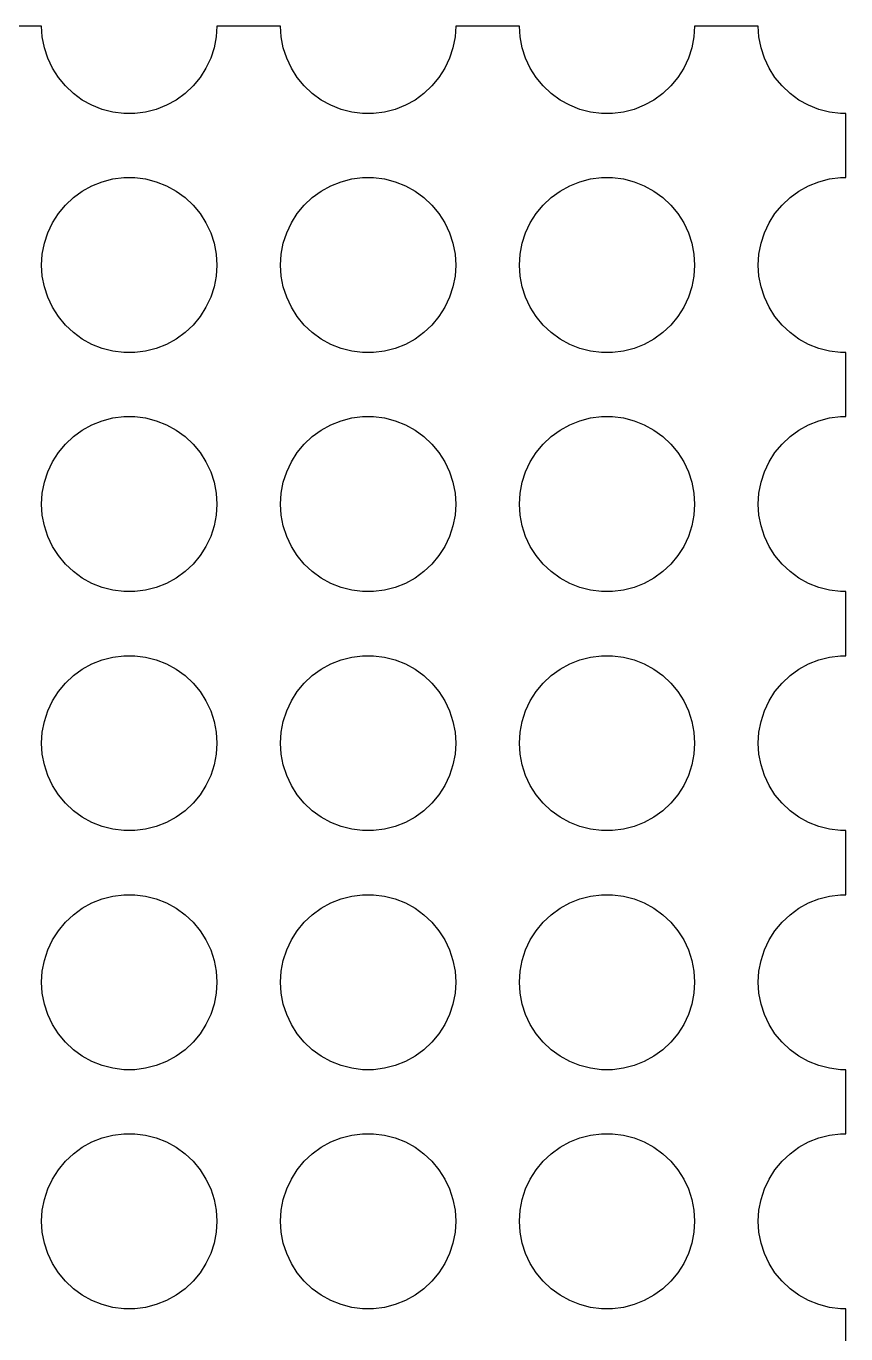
# Model space of a CAD drawing. Header units: metres. Extents: x -180 to 180, y -157 to 157.
# Drawn here: x 128.5 to 180, y 75.4 to 157.5 of the extents above; entities that cross this region are included whole.
import ezdxf

# ---------------------------------------------------------------- set-up
doc = ezdxf.new("R2010")
doc.units = ezdxf.units.M

msp = doc.modelspace()

# ---------------------------------------------------------------- linework, layer by layer
for p, q in [((129.501, 157.49), (125.499, 157.49)), ((129.543, 156.811), (129.501, 157.49)), ((129.673, 156.132), (129.543, 156.811)), ((140.457, 156.811), (140.327, 156.132)), ((140.499, 157.49), (140.457, 156.811)), ((144.501, 157.49), (140.499, 157.49)), ((144.543, 156.811), (144.501, 157.49)), ((144.673, 156.132), (144.543, 156.811)), ((155.457, 156.811), (155.327, 156.132)), ((155.499, 157.49), (155.457, 156.811)), ((159.501, 157.49), (155.499, 157.49)), ((159.543, 156.811), (159.501, 157.49)), ((159.673, 156.132), (159.543, 156.811)), ((170.457, 156.811), (170.327, 156.132)), ((170.499, 157.49), (170.457, 156.811)), ((174.501, 157.49), (170.499, 157.49)), ((174.543, 156.811), (174.501, 157.49)), ((174.673, 156.132), (174.543, 156.811)), ((129.886, 155.475), (129.673, 156.132)), ((140.327, 156.132), (140.114, 155.475)), ((144.886, 155.475), (144.673, 156.132)), ((155.327, 156.132), (155.114, 155.475)), ((159.886, 155.475), (159.673, 156.132)), ((170.327, 156.132), (170.114, 155.475)), ((174.886, 155.475), (174.673, 156.132)), ((130.18, 154.85), (129.886, 155.475)), ((140.114, 155.475), (139.82, 154.85)), ((145.18, 154.85), (144.886, 155.475)), ((155.114, 155.475), (154.82, 154.85)), ((160.18, 154.85), (159.886, 155.475)), ((170.114, 155.475), (169.82, 154.85)), ((175.18, 154.85), (174.886, 155.475)), ((130.55, 154.267), (130.18, 154.85)), ((130.991, 153.735), (130.55, 154.267)), ((139.45, 154.267), (139.009, 153.735)), ((139.82, 154.85), (139.45, 154.267)), ((145.55, 154.267), (145.18, 154.85)), ((145.991, 153.735), (145.55, 154.267)), ((154.45, 154.267), (154.009, 153.735)), ((154.82, 154.85), (154.45, 154.267)), ((160.55, 154.267), (160.18, 154.85)), ((160.991, 153.735), (160.55, 154.267)), ((169.45, 154.267), (169.009, 153.735)), ((169.82, 154.85), (169.45, 154.267)), ((175.55, 154.267), (175.18, 154.85)), ((175.991, 153.735), (175.55, 154.267)), ((131.494, 153.262), (130.991, 153.735)), ((139.009, 153.735), (138.506, 153.262)), ((146.494, 153.262), (145.991, 153.735)), ((154.009, 153.735), (153.506, 153.262)), ((161.494, 153.262), (160.991, 153.735)), ((169.009, 153.735), (168.506, 153.262)), ((176.494, 153.262), (175.991, 153.735)), ((132.053, 152.856), (131.494, 153.262)), ((132.658, 152.523), (132.053, 152.856)), ((137.947, 152.856), (137.342, 152.523)), ((138.506, 153.262), (137.947, 152.856)), ((147.053, 152.856), (146.494, 153.262)), ((147.658, 152.523), (147.053, 152.856)), ((152.947, 152.856), (152.342, 152.523)), ((153.506, 153.262), (152.947, 152.856)), ((162.053, 152.856), (161.494, 153.262)), ((162.658, 152.523), (162.053, 152.856)), ((167.947, 152.856), (167.342, 152.523)), ((168.506, 153.262), (167.947, 152.856)), ((177.053, 152.856), (176.494, 153.262)), ((177.658, 152.523), (177.053, 152.856)), ((133.3, 152.269), (132.658, 152.523)), ((133.969, 152.097), (133.3, 152.269)), ((134.655, 152.011), (133.969, 152.097)), ((135.345, 152.011), (134.655, 152.011)), ((136.031, 152.097), (135.345, 152.011)), ((136.7, 152.269), (136.031, 152.097)), ((137.342, 152.523), (136.7, 152.269)), ((148.3, 152.269), (147.658, 152.523)), ((148.969, 152.097), (148.3, 152.269)), ((149.655, 152.011), (148.969, 152.097)), ((150.345, 152.011), (149.655, 152.011)), ((151.031, 152.097), (150.345, 152.011)), ((151.7, 152.269), (151.031, 152.097)), ((152.342, 152.523), (151.7, 152.269)), ((163.3, 152.269), (162.658, 152.523)), ((163.969, 152.097), (163.3, 152.269)), ((164.655, 152.011), (163.969, 152.097)), ((165.345, 152.011), (164.655, 152.011)), ((166.031, 152.097), (165.345, 152.011)), ((166.7, 152.269), (166.031, 152.097)), ((167.342, 152.523), (166.7, 152.269)), ((178.3, 152.269), (177.658, 152.523)), ((178.969, 152.097), (178.3, 152.269)), ((179.655, 152.011), (178.969, 152.097)), ((180, 152.011), (179.655, 152.011)), ((180, 147.989), (180, 152.011)), ((132.658, 147.477), (133.3, 147.731)), ((133.3, 147.731), (133.969, 147.903)), ((133.969, 147.903), (134.655, 147.989)), ((134.655, 147.989), (135.345, 147.989)), ((135.345, 147.989), (136.031, 147.903)), ((136.031, 147.903), (136.7, 147.731)), ((136.7, 147.731), (137.342, 147.477)), ((147.658, 147.477), (148.3, 147.731)), ((148.3, 147.731), (148.969, 147.903)), ((148.969, 147.903), (149.655, 147.989)), ((149.655, 147.989), (150.345, 147.989)), ((150.345, 147.989), (151.031, 147.903)), ((151.031, 147.903), (151.7, 147.731)), ((151.7, 147.731), (152.342, 147.477)), ((162.658, 147.477), (163.3, 147.731)), ((163.3, 147.731), (163.969, 147.903)), ((163.969, 147.903), (164.655, 147.989)), ((164.655, 147.989), (165.345, 147.989)), ((165.345, 147.989), (166.031, 147.903)), ((166.031, 147.903), (166.7, 147.731)), ((166.7, 147.731), (167.342, 147.477)), ((177.658, 147.477), (178.3, 147.731)), ((178.3, 147.731), (178.969, 147.903)), ((178.969, 147.903), (179.655, 147.989)), ((179.655, 147.989), (180, 147.989)), ((131.494, 146.738), (132.053, 147.144)), ((132.053, 147.144), (132.658, 147.477)), ((137.342, 147.477), (137.947, 147.144)), ((137.947, 147.144), (138.506, 146.738)), ((146.494, 146.738), (147.053, 147.144)), ((147.053, 147.144), (147.658, 147.477)), ((152.342, 147.477), (152.947, 147.144)), ((152.947, 147.144), (153.506, 146.738)), ((161.494, 146.738), (162.053, 147.144)), ((162.053, 147.144), (162.658, 147.477)), ((167.342, 147.477), (167.947, 147.144)), ((167.947, 147.144), (168.506, 146.738)), ((176.494, 146.738), (177.053, 147.144)), ((177.053, 147.144), (177.658, 147.477)), ((130.55, 145.733), (130.991, 146.265)), ((130.991, 146.265), (131.494, 146.738)), ((138.506, 146.738), (139.009, 146.265)), ((139.009, 146.265), (139.45, 145.733)), ((145.55, 145.733), (145.991, 146.265)), ((145.991, 146.265), (146.494, 146.738)), ((153.506, 146.738), (154.009, 146.265)), ((154.009, 146.265), (154.45, 145.733)), ((160.55, 145.733), (160.991, 146.265)), ((160.991, 146.265), (161.494, 146.738)), ((168.506, 146.738), (169.009, 146.265)), ((169.009, 146.265), (169.45, 145.733)), ((175.55, 145.733), (175.991, 146.265)), ((175.991, 146.265), (176.494, 146.738)), ((130.18, 145.15), (130.55, 145.733)), ((139.45, 145.733), (139.82, 145.15)), ((145.18, 145.15), (145.55, 145.733)), ((154.45, 145.733), (154.82, 145.15)), ((160.18, 145.15), (160.55, 145.733)), ((169.45, 145.733), (169.82, 145.15)), ((175.18, 145.15), (175.55, 145.733)), ((129.673, 143.868), (129.886, 144.525)), ((129.886, 144.525), (130.18, 145.15)), ((139.82, 145.15), (140.114, 144.525)), ((140.114, 144.525), (140.327, 143.868)), ((144.673, 143.868), (144.886, 144.525)), ((144.886, 144.525), (145.18, 145.15)), ((154.82, 145.15), (155.114, 144.525)), ((155.114, 144.525), (155.327, 143.868)), ((159.673, 143.868), (159.886, 144.525)), ((159.886, 144.525), (160.18, 145.15)), ((169.82, 145.15), (170.114, 144.525)), ((170.114, 144.525), (170.327, 143.868)), ((174.673, 143.868), (174.886, 144.525)), ((174.886, 144.525), (175.18, 145.15)), ((129.543, 143.189), (129.673, 143.868)), ((140.327, 143.868), (140.457, 143.189)), ((144.543, 143.189), (144.673, 143.868)), ((155.327, 143.868), (155.457, 143.189)), ((159.543, 143.189), (159.673, 143.868)), ((170.327, 143.868), (170.457, 143.189)), ((174.543, 143.189), (174.673, 143.868)), ((129.5, 142.5), (129.543, 143.189)), ((140.457, 143.189), (140.5, 142.5)), ((144.5, 142.5), (144.543, 143.189)), ((155.457, 143.189), (155.5, 142.5)), ((159.5, 142.5), (159.543, 143.189)), ((170.457, 143.189), (170.5, 142.5)), ((174.5, 142.5), (174.543, 143.189)), ((129.543, 141.811), (129.5, 142.5)), ((140.5, 142.5), (140.457, 141.811)), ((144.543, 141.811), (144.5, 142.5)), ((155.5, 142.5), (155.457, 141.811)), ((159.543, 141.811), (159.5, 142.5)), ((170.5, 142.5), (170.457, 141.811)), ((174.543, 141.811), (174.5, 142.5)), ((129.673, 141.132), (129.543, 141.811)), ((140.457, 141.811), (140.327, 141.132)), ((144.673, 141.132), (144.543, 141.811)), ((155.457, 141.811), (155.327, 141.132)), ((159.673, 141.132), (159.543, 141.811)), ((170.457, 141.811), (170.327, 141.132)), ((174.673, 141.132), (174.543, 141.811)), ((129.886, 140.475), (129.673, 141.132)), ((130.18, 139.85), (129.886, 140.475)), ((140.114, 140.475), (139.82, 139.85)), ((140.327, 141.132), (140.114, 140.475)), ((144.886, 140.475), (144.673, 141.132)), ((145.18, 139.85), (144.886, 140.475)), ((155.114, 140.475), (154.82, 139.85)), ((155.327, 141.132), (155.114, 140.475)), ((159.886, 140.475), (159.673, 141.132)), ((160.18, 139.85), (159.886, 140.475)), ((170.114, 140.475), (169.82, 139.85)), ((170.327, 141.132), (170.114, 140.475)), ((174.886, 140.475), (174.673, 141.132)), ((175.18, 139.85), (174.886, 140.475)), ((130.55, 139.267), (130.18, 139.85)), ((139.82, 139.85), (139.45, 139.267)), ((145.55, 139.267), (145.18, 139.85)), ((154.82, 139.85), (154.45, 139.267)), ((160.55, 139.267), (160.18, 139.85)), ((169.82, 139.85), (169.45, 139.267)), ((175.55, 139.267), (175.18, 139.85)), ((130.991, 138.735), (130.55, 139.267)), ((131.494, 138.262), (130.991, 138.735)), ((139.009, 138.735), (138.506, 138.262)), ((139.45, 139.267), (139.009, 138.735)), ((145.991, 138.735), (145.55, 139.267)), ((146.494, 138.262), (145.991, 138.735)), ((154.009, 138.735), (153.506, 138.262)), ((154.45, 139.267), (154.009, 138.735)), ((160.991, 138.735), (160.55, 139.267)), ((161.494, 138.262), (160.991, 138.735)), ((169.009, 138.735), (168.506, 138.262)), ((169.45, 139.267), (169.009, 138.735)), ((175.991, 138.735), (175.55, 139.267)), ((176.494, 138.262), (175.991, 138.735)), ((132.053, 137.856), (131.494, 138.262)), ((132.658, 137.523), (132.053, 137.856)), ((137.947, 137.856), (137.342, 137.523)), ((138.506, 138.262), (137.947, 137.856)), ((147.053, 137.856), (146.494, 138.262)), ((147.658, 137.523), (147.053, 137.856)), ((152.947, 137.856), (152.342, 137.523)), ((153.506, 138.262), (152.947, 137.856)), ((162.053, 137.856), (161.494, 138.262)), ((162.658, 137.523), (162.053, 137.856)), ((167.947, 137.856), (167.342, 137.523)), ((168.506, 138.262), (167.947, 137.856)), ((177.053, 137.856), (176.494, 138.262)), ((177.658, 137.523), (177.053, 137.856)), ((133.3, 137.269), (132.658, 137.523)), ((133.969, 137.097), (133.3, 137.269)), ((134.655, 137.011), (133.969, 137.097)), ((136.031, 137.097), (135.345, 137.011)), ((136.7, 137.269), (136.031, 137.097)), ((137.342, 137.523), (136.7, 137.269)), ((148.3, 137.269), (147.658, 137.523)), ((148.969, 137.097), (148.3, 137.269)), ((149.655, 137.011), (148.969, 137.097)), ((151.031, 137.097), (150.345, 137.011)), ((151.7, 137.269), (151.031, 137.097)), ((152.342, 137.523), (151.7, 137.269)), ((163.3, 137.269), (162.658, 137.523)), ((163.969, 137.097), (163.3, 137.269)), ((164.655, 137.011), (163.969, 137.097)), ((166.031, 137.097), (165.345, 137.011)), ((166.7, 137.269), (166.031, 137.097)), ((167.342, 137.523), (166.7, 137.269)), ((178.3, 137.269), (177.658, 137.523)), ((178.969, 137.097), (178.3, 137.269)), ((179.655, 137.011), (178.969, 137.097)), ((135.345, 137.011), (134.655, 137.011)), ((150.345, 137.011), (149.655, 137.011)), ((165.345, 137.011), (164.655, 137.011)), ((180, 137.011), (179.655, 137.011)), ((180, 132.989), (180, 137.011)), ((133.969, 132.903), (134.655, 132.989)), ((134.655, 132.989), (135.345, 132.989)), ((135.345, 132.989), (136.031, 132.903)), ((148.969, 132.903), (149.655, 132.989)), ((149.655, 132.989), (150.345, 132.989)), ((150.345, 132.989), (151.031, 132.903)), ((163.969, 132.903), (164.655, 132.989)), ((164.655, 132.989), (165.345, 132.989)), ((165.345, 132.989), (166.031, 132.903)), ((178.969, 132.903), (179.655, 132.989)), ((179.655, 132.989), (180, 132.989)), ((131.494, 131.738), (132.053, 132.144)), ((132.053, 132.144), (132.658, 132.477)), ((132.658, 132.477), (133.3, 132.731)), ((133.3, 132.731), (133.969, 132.903)), ((136.031, 132.903), (136.7, 132.731)), ((136.7, 132.731), (137.342, 132.477)), ((137.342, 132.477), (137.947, 132.144)), ((137.947, 132.144), (138.506, 131.738)), ((146.494, 131.738), (147.053, 132.144)), ((147.053, 132.144), (147.658, 132.477)), ((147.658, 132.477), (148.3, 132.731)), ((148.3, 132.731), (148.969, 132.903)), ((151.031, 132.903), (151.7, 132.731)), ((151.7, 132.731), (152.342, 132.477)), ((152.342, 132.477), (152.947, 132.144)), ((152.947, 132.144), (153.506, 131.738)), ((161.494, 131.738), (162.053, 132.144)), ((162.053, 132.144), (162.658, 132.477)), ((162.658, 132.477), (163.3, 132.731)), ((163.3, 132.731), (163.969, 132.903)), ((166.031, 132.903), (166.7, 132.731)), ((166.7, 132.731), (167.342, 132.477)), ((167.342, 132.477), (167.947, 132.144)), ((167.947, 132.144), (168.506, 131.738)), ((176.494, 131.738), (177.053, 132.144)), ((177.053, 132.144), (177.658, 132.477)), ((177.658, 132.477), (178.3, 132.731)), ((178.3, 132.731), (178.969, 132.903)), ((130.991, 131.265), (131.494, 131.738)), ((138.506, 131.738), (139.009, 131.265)), ((145.991, 131.265), (146.494, 131.738)), ((153.506, 131.738), (154.009, 131.265)), ((160.991, 131.265), (161.494, 131.738)), ((168.506, 131.738), (169.009, 131.265)), ((175.991, 131.265), (176.494, 131.738)), ((130.18, 130.15), (130.55, 130.733)), ((130.55, 130.733), (130.991, 131.265)), ((139.009, 131.265), (139.45, 130.733)), ((139.45, 130.733), (139.82, 130.15)), ((145.18, 130.15), (145.55, 130.733)), ((145.55, 130.733), (145.991, 131.265)), ((154.009, 131.265), (154.45, 130.733)), ((154.45, 130.733), (154.82, 130.15)), ((160.18, 130.15), (160.55, 130.733)), ((160.55, 130.733), (160.991, 131.265)), ((169.009, 131.265), (169.45, 130.733)), ((169.45, 130.733), (169.82, 130.15)), ((175.18, 130.15), (175.55, 130.733)), ((175.55, 130.733), (175.991, 131.265)), ((129.886, 129.525), (130.18, 130.15)), ((139.82, 130.15), (140.114, 129.525)), ((144.886, 129.525), (145.18, 130.15)), ((154.82, 130.15), (155.114, 129.525)), ((159.886, 129.525), (160.18, 130.15)), ((169.82, 130.15), (170.114, 129.525)), ((174.886, 129.525), (175.18, 130.15)), ((129.543, 128.189), (129.673, 128.868)), ((129.673, 128.868), (129.886, 129.525)), ((140.114, 129.525), (140.327, 128.868)), ((140.327, 128.868), (140.457, 128.189)), ((144.543, 128.189), (144.673, 128.868)), ((144.673, 128.868), (144.886, 129.525)), ((155.114, 129.525), (155.327, 128.868)), ((155.327, 128.868), (155.457, 128.189)), ((159.543, 128.189), (159.673, 128.868)), ((159.673, 128.868), (159.886, 129.525)), ((170.114, 129.525), (170.327, 128.868)), ((170.327, 128.868), (170.457, 128.189)), ((174.543, 128.189), (174.673, 128.868)), ((174.673, 128.868), (174.886, 129.525)), ((129.5, 127.5), (129.543, 128.189)), ((140.457, 128.189), (140.5, 127.5)), ((144.5, 127.5), (144.543, 128.189)), ((155.457, 128.189), (155.5, 127.5)), ((159.5, 127.5), (159.543, 128.189)), ((170.457, 128.189), (170.5, 127.5)), ((174.5, 127.5), (174.543, 128.189)), ((129.543, 126.811), (129.5, 127.5)), ((140.5, 127.5), (140.457, 126.811)), ((144.543, 126.811), (144.5, 127.5)), ((155.5, 127.5), (155.457, 126.811)), ((159.543, 126.811), (159.5, 127.5)), ((170.5, 127.5), (170.457, 126.811)), ((174.543, 126.811), (174.5, 127.5)), ((129.673, 126.132), (129.543, 126.811)), ((140.457, 126.811), (140.327, 126.132)), ((144.673, 126.132), (144.543, 126.811)), ((155.457, 126.811), (155.327, 126.132)), ((159.673, 126.132), (159.543, 126.811)), ((170.457, 126.811), (170.327, 126.132)), ((174.673, 126.132), (174.543, 126.811)), ((129.886, 125.475), (129.673, 126.132)), ((140.327, 126.132), (140.114, 125.475)), ((144.886, 125.475), (144.673, 126.132)), ((155.327, 126.132), (155.114, 125.475)), ((159.886, 125.475), (159.673, 126.132)), ((170.327, 126.132), (170.114, 125.475)), ((174.886, 125.475), (174.673, 126.132)), ((130.18, 124.85), (129.886, 125.475)), ((130.55, 124.267), (130.18, 124.85)), ((139.82, 124.85), (139.45, 124.267)), ((140.114, 125.475), (139.82, 124.85)), ((145.18, 124.85), (144.886, 125.475)), ((145.55, 124.267), (145.18, 124.85)), ((154.82, 124.85), (154.45, 124.267)), ((155.114, 125.475), (154.82, 124.85)), ((160.18, 124.85), (159.886, 125.475)), ((160.55, 124.267), (160.18, 124.85)), ((169.82, 124.85), (169.45, 124.267)), ((170.114, 125.475), (169.82, 124.85)), ((175.18, 124.85), (174.886, 125.475)), ((175.55, 124.267), (175.18, 124.85)), ((130.991, 123.735), (130.55, 124.267)), ((139.45, 124.267), (139.009, 123.735)), ((145.991, 123.735), (145.55, 124.267)), ((154.45, 124.267), (154.009, 123.735)), ((160.991, 123.735), (160.55, 124.267)), ((169.45, 124.267), (169.009, 123.735)), ((175.991, 123.735), (175.55, 124.267)), ((131.494, 123.262), (130.991, 123.735)), ((132.053, 122.856), (131.494, 123.262)), ((138.506, 123.262), (137.947, 122.856)), ((139.009, 123.735), (138.506, 123.262)), ((146.494, 123.262), (145.991, 123.735)), ((147.053, 122.856), (146.494, 123.262)), ((153.506, 123.262), (152.947, 122.856)), ((154.009, 123.735), (153.506, 123.262)), ((161.494, 123.262), (160.991, 123.735)), ((162.053, 122.856), (161.494, 123.262)), ((168.506, 123.262), (167.947, 122.856)), ((169.009, 123.735), (168.506, 123.262)), ((176.494, 123.262), (175.991, 123.735)), ((177.053, 122.856), (176.494, 123.262)), ((132.658, 122.523), (132.053, 122.856)), ((133.3, 122.269), (132.658, 122.523)), ((133.969, 122.097), (133.3, 122.269)), ((136.7, 122.269), (136.031, 122.097)), ((137.342, 122.523), (136.7, 122.269)), ((137.947, 122.856), (137.342, 122.523)), ((147.658, 122.523), (147.053, 122.856)), ((148.3, 122.269), (147.658, 122.523)), ((148.969, 122.097), (148.3, 122.269)), ((151.7, 122.269), (151.031, 122.097)), ((152.342, 122.523), (151.7, 122.269)), ((152.947, 122.856), (152.342, 122.523)), ((162.658, 122.523), (162.053, 122.856)), ((163.3, 122.269), (162.658, 122.523)), ((163.969, 122.097), (163.3, 122.269)), ((166.7, 122.269), (166.031, 122.097)), ((167.342, 122.523), (166.7, 122.269)), ((167.947, 122.856), (167.342, 122.523)), ((177.658, 122.523), (177.053, 122.856)), ((178.3, 122.269), (177.658, 122.523)), ((178.969, 122.097), (178.3, 122.269)), ((134.655, 122.011), (133.969, 122.097)), ((135.345, 122.011), (134.655, 122.011)), ((136.031, 122.097), (135.345, 122.011)), ((149.655, 122.011), (148.969, 122.097)), ((150.345, 122.011), (149.655, 122.011)), ((151.031, 122.097), (150.345, 122.011)), ((164.655, 122.011), (163.969, 122.097)), ((165.345, 122.011), (164.655, 122.011)), ((166.031, 122.097), (165.345, 122.011)), ((179.655, 122.011), (178.969, 122.097)), ((180, 122.011), (179.655, 122.011)), ((180, 117.989), (180, 122.011)), ((132.053, 117.144), (132.658, 117.477)), ((132.658, 117.477), (133.3, 117.731)), ((133.3, 117.731), (133.969, 117.903)), ((133.969, 117.903), (134.655, 117.989)), ((134.655, 117.989), (135.345, 117.989)), ((135.345, 117.989), (136.031, 117.903)), ((136.031, 117.903), (136.7, 117.731)), ((136.7, 117.731), (137.342, 117.477)), ((137.342, 117.477), (137.947, 117.144)), ((147.053, 117.144), (147.658, 117.477)), ((147.658, 117.477), (148.3, 117.731)), ((148.3, 117.731), (148.969, 117.903)), ((148.969, 117.903), (149.655, 117.989)), ((149.655, 117.989), (150.345, 117.989)), ((150.345, 117.989), (151.031, 117.903)), ((151.031, 117.903), (151.7, 117.731)), ((151.7, 117.731), (152.342, 117.477)), ((152.342, 117.477), (152.947, 117.144)), ((162.053, 117.144), (162.658, 117.477)), ((162.658, 117.477), (163.3, 117.731)), ((163.3, 117.731), (163.969, 117.903)), ((163.969, 117.903), (164.655, 117.989)), ((164.655, 117.989), (165.345, 117.989)), ((165.345, 117.989), (166.031, 117.903)), ((166.031, 117.903), (166.7, 117.731)), ((166.7, 117.731), (167.342, 117.477)), ((167.342, 117.477), (167.947, 117.144)), ((177.053, 117.144), (177.658, 117.477)), ((177.658, 117.477), (178.3, 117.731)), ((178.3, 117.731), (178.969, 117.903)), ((178.969, 117.903), (179.655, 117.989)), ((179.655, 117.989), (180, 117.989)), ((130.991, 116.265), (131.494, 116.738)), ((131.494, 116.738), (132.053, 117.144)), ((137.947, 117.144), (138.506, 116.738)), ((138.506, 116.738), (139.009, 116.265)), ((145.991, 116.265), (146.494, 116.738)), ((146.494, 116.738), (147.053, 117.144)), ((152.947, 117.144), (153.506, 116.738)), ((153.506, 116.738), (154.009, 116.265)), ((160.991, 116.265), (161.494, 116.738)), ((161.494, 116.738), (162.053, 117.144)), ((167.947, 117.144), (168.506, 116.738)), ((168.506, 116.738), (169.009, 116.265)), ((175.991, 116.265), (176.494, 116.738)), ((176.494, 116.738), (177.053, 117.144)), ((130.18, 115.15), (130.55, 115.733)), ((130.55, 115.733), (130.991, 116.265)), ((139.009, 116.265), (139.45, 115.733)), ((139.45, 115.733), (139.82, 115.15)), ((145.18, 115.15), (145.55, 115.733)), ((145.55, 115.733), (145.991, 116.265)), ((154.009, 116.265), (154.45, 115.733)), ((154.45, 115.733), (154.82, 115.15)), ((160.18, 115.15), (160.55, 115.733)), ((160.55, 115.733), (160.991, 116.265)), ((169.009, 116.265), (169.45, 115.733)), ((169.45, 115.733), (169.82, 115.15)), ((175.18, 115.15), (175.55, 115.733)), ((175.55, 115.733), (175.991, 116.265)), ((129.886, 114.525), (130.18, 115.15)), ((139.82, 115.15), (140.114, 114.525)), ((144.886, 114.525), (145.18, 115.15)), ((154.82, 115.15), (155.114, 114.525)), ((159.886, 114.525), (160.18, 115.15)), ((169.82, 115.15), (170.114, 114.525)), ((174.886, 114.525), (175.18, 115.15)), ((129.673, 113.868), (129.886, 114.525)), ((140.114, 114.525), (140.327, 113.868)), ((144.673, 113.868), (144.886, 114.525)), ((155.114, 114.525), (155.327, 113.868)), ((159.673, 113.868), (159.886, 114.525)), ((170.114, 114.525), (170.327, 113.868)), ((174.673, 113.868), (174.886, 114.525)), ((129.543, 113.189), (129.673, 113.868)), ((140.327, 113.868), (140.457, 113.189)), ((144.543, 113.189), (144.673, 113.868)), ((155.327, 113.868), (155.457, 113.189)), ((159.543, 113.189), (159.673, 113.868)), ((170.327, 113.868), (170.457, 113.189)), ((174.543, 113.189), (174.673, 113.868)), ((129.5, 112.5), (129.543, 113.189)), ((129.543, 111.811), (129.5, 112.5)), ((140.457, 113.189), (140.5, 112.5)), ((140.5, 112.5), (140.457, 111.811)), ((144.5, 112.5), (144.543, 113.189)), ((144.543, 111.811), (144.5, 112.5)), ((155.457, 113.189), (155.5, 112.5)), ((155.5, 112.5), (155.457, 111.811)), ((159.5, 112.5), (159.543, 113.189)), ((159.543, 111.811), (159.5, 112.5)), ((170.457, 113.189), (170.5, 112.5)), ((170.5, 112.5), (170.457, 111.811)), ((174.5, 112.5), (174.543, 113.189)), ((174.543, 111.811), (174.5, 112.5)), ((129.673, 111.132), (129.543, 111.811)), ((140.457, 111.811), (140.327, 111.132)), ((144.673, 111.132), (144.543, 111.811)), ((155.457, 111.811), (155.327, 111.132)), ((159.673, 111.132), (159.543, 111.811)), ((170.457, 111.811), (170.327, 111.132)), ((174.673, 111.132), (174.543, 111.811)), ((129.886, 110.475), (129.673, 111.132)), ((140.327, 111.132), (140.114, 110.475)), ((144.886, 110.475), (144.673, 111.132)), ((155.327, 111.132), (155.114, 110.475)), ((159.886, 110.475), (159.673, 111.132)), ((170.327, 111.132), (170.114, 110.475)), ((174.886, 110.475), (174.673, 111.132)), ((130.18, 109.85), (129.886, 110.475)), ((140.114, 110.475), (139.82, 109.85)), ((145.18, 109.85), (144.886, 110.475)), ((155.114, 110.475), (154.82, 109.85)), ((160.18, 109.85), (159.886, 110.475)), ((170.114, 110.475), (169.82, 109.85)), ((175.18, 109.85), (174.886, 110.475)), ((130.55, 109.267), (130.18, 109.85)), ((130.991, 108.735), (130.55, 109.267)), ((139.45, 109.267), (139.009, 108.735)), ((139.82, 109.85), (139.45, 109.267)), ((145.55, 109.267), (145.18, 109.85)), ((145.991, 108.735), (145.55, 109.267)), ((154.45, 109.267), (154.009, 108.735)), ((154.82, 109.85), (154.45, 109.267)), ((160.55, 109.267), (160.18, 109.85)), ((160.991, 108.735), (160.55, 109.267)), ((169.45, 109.267), (169.009, 108.735)), ((169.82, 109.85), (169.45, 109.267)), ((175.55, 109.267), (175.18, 109.85)), ((175.991, 108.735), (175.55, 109.267)), ((131.494, 108.262), (130.991, 108.735)), ((139.009, 108.735), (138.506, 108.262)), ((146.494, 108.262), (145.991, 108.735)), ((154.009, 108.735), (153.506, 108.262)), ((161.494, 108.262), (160.991, 108.735)), ((169.009, 108.735), (168.506, 108.262)), ((176.494, 108.262), (175.991, 108.735)), ((132.053, 107.856), (131.494, 108.262)), ((132.658, 107.523), (132.053, 107.856)), ((133.3, 107.269), (132.658, 107.523)), ((137.342, 107.523), (136.7, 107.269)), ((137.947, 107.856), (137.342, 107.523)), ((138.506, 108.262), (137.947, 107.856)), ((147.053, 107.856), (146.494, 108.262)), ((147.658, 107.523), (147.053, 107.856)), ((148.3, 107.269), (147.658, 107.523)), ((152.342, 107.523), (151.7, 107.269)), ((152.947, 107.856), (152.342, 107.523)), ((153.506, 108.262), (152.947, 107.856)), ((162.053, 107.856), (161.494, 108.262)), ((162.658, 107.523), (162.053, 107.856)), ((163.3, 107.269), (162.658, 107.523)), ((167.342, 107.523), (166.7, 107.269)), ((167.947, 107.856), (167.342, 107.523)), ((168.506, 108.262), (167.947, 107.856)), ((177.053, 107.856), (176.494, 108.262)), ((177.658, 107.523), (177.053, 107.856)), ((178.3, 107.269), (177.658, 107.523)), ((133.969, 107.097), (133.3, 107.269)), ((134.655, 107.011), (133.969, 107.097)), ((135.345, 107.011), (134.655, 107.011)), ((136.031, 107.097), (135.345, 107.011)), ((136.7, 107.269), (136.031, 107.097)), ((148.969, 107.097), (148.3, 107.269)), ((149.655, 107.011), (148.969, 107.097)), ((150.345, 107.011), (149.655, 107.011)), ((151.031, 107.097), (150.345, 107.011)), ((151.7, 107.269), (151.031, 107.097)), ((163.969, 107.097), (163.3, 107.269)), ((164.655, 107.011), (163.969, 107.097)), ((165.345, 107.011), (164.655, 107.011)), ((166.031, 107.097), (165.345, 107.011)), ((166.7, 107.269), (166.031, 107.097)), ((178.969, 107.097), (178.3, 107.269)), ((179.655, 107.011), (178.969, 107.097)), ((180, 107.011), (179.655, 107.011)), ((180, 102.989), (180, 107.011)), ((132.658, 102.477), (133.3, 102.731)), ((133.3, 102.731), (133.969, 102.903)), ((133.969, 102.903), (134.655, 102.989)), ((134.655, 102.989), (135.345, 102.989)), ((135.345, 102.989), (136.031, 102.903)), ((136.031, 102.903), (136.7, 102.731)), ((136.7, 102.731), (137.342, 102.477)), ((147.658, 102.477), (148.3, 102.731)), ((148.3, 102.731), (148.969, 102.903)), ((148.969, 102.903), (149.655, 102.989)), ((149.655, 102.989), (150.345, 102.989)), ((150.345, 102.989), (151.031, 102.903)), ((151.031, 102.903), (151.7, 102.731)), ((151.7, 102.731), (152.342, 102.477)), ((162.658, 102.477), (163.3, 102.731)), ((163.3, 102.731), (163.969, 102.903)), ((163.969, 102.903), (164.655, 102.989)), ((164.655, 102.989), (165.345, 102.989)), ((165.345, 102.989), (166.031, 102.903)), ((166.031, 102.903), (166.7, 102.731)), ((166.7, 102.731), (167.342, 102.477)), ((177.658, 102.477), (178.3, 102.731)), ((178.3, 102.731), (178.969, 102.903)), ((178.969, 102.903), (179.655, 102.989)), ((179.655, 102.989), (180, 102.989)), ((131.494, 101.738), (132.053, 102.144)), ((132.053, 102.144), (132.658, 102.477)), ((137.342, 102.477), (137.947, 102.144)), ((137.947, 102.144), (138.506, 101.738)), ((146.494, 101.738), (147.053, 102.144)), ((147.053, 102.144), (147.658, 102.477)), ((152.342, 102.477), (152.947, 102.144)), ((152.947, 102.144), (153.506, 101.738)), ((161.494, 101.738), (162.053, 102.144)), ((162.053, 102.144), (162.658, 102.477)), ((167.342, 102.477), (167.947, 102.144)), ((167.947, 102.144), (168.506, 101.738)), ((176.494, 101.738), (177.053, 102.144)), ((177.053, 102.144), (177.658, 102.477)), ((130.55, 100.733), (130.991, 101.265)), ((130.991, 101.265), (131.494, 101.738)), ((138.506, 101.738), (139.009, 101.265)), ((139.009, 101.265), (139.45, 100.733)), ((145.55, 100.733), (145.991, 101.265)), ((145.991, 101.265), (146.494, 101.738)), ((153.506, 101.738), (154.009, 101.265)), ((154.009, 101.265), (154.45, 100.733)), ((160.55, 100.733), (160.991, 101.265)), ((160.991, 101.265), (161.494, 101.738)), ((168.506, 101.738), (169.009, 101.265)), ((169.009, 101.265), (169.45, 100.733)), ((175.55, 100.733), (175.991, 101.265)), ((175.991, 101.265), (176.494, 101.738)), ((129.886, 99.5247), (130.18, 100.15)), ((130.18, 100.15), (130.55, 100.733)), ((139.45, 100.733), (139.82, 100.15)), ((139.82, 100.15), (140.114, 99.5247)), ((144.886, 99.5247), (145.18, 100.15)), ((145.18, 100.15), (145.55, 100.733)), ((154.45, 100.733), (154.82, 100.15)), ((154.82, 100.15), (155.114, 99.5247)), ((159.886, 99.5247), (160.18, 100.15)), ((160.18, 100.15), (160.55, 100.733)), ((169.45, 100.733), (169.82, 100.15)), ((169.82, 100.15), (170.114, 99.5247)), ((174.886, 99.5247), (175.18, 100.15)), ((175.18, 100.15), (175.55, 100.733)), ((129.673, 98.8678), (129.886, 99.5247)), ((140.114, 99.5247), (140.327, 98.8678)), ((144.673, 98.8678), (144.886, 99.5247)), ((155.114, 99.5247), (155.327, 98.8678)), ((159.673, 98.8678), (159.886, 99.5247)), ((170.114, 99.5247), (170.327, 98.8678)), ((174.673, 98.8678), (174.886, 99.5247)), ((129.543, 98.1893), (129.673, 98.8678)), ((140.327, 98.8678), (140.457, 98.1893)), ((144.543, 98.1893), (144.673, 98.8678)), ((155.327, 98.8678), (155.457, 98.1893)), ((159.543, 98.1893), (159.673, 98.8678)), ((170.327, 98.8678), (170.457, 98.1893)), ((174.543, 98.1893), (174.673, 98.8678)), ((129.5, 97.5), (129.543, 98.1893)), ((140.457, 98.1893), (140.5, 97.5)), ((144.5, 97.5), (144.543, 98.1893)), ((155.457, 98.1893), (155.5, 97.5)), ((159.5, 97.5), (159.543, 98.1893)), ((170.457, 98.1893), (170.5, 97.5)), ((174.5, 97.5), (174.543, 98.1893)), ((129.543, 96.8107), (129.5, 97.5)), ((140.5, 97.5), (140.457, 96.8107)), ((144.543, 96.8107), (144.5, 97.5)), ((155.5, 97.5), (155.457, 96.8107)), ((159.543, 96.8107), (159.5, 97.5)), ((170.5, 97.5), (170.457, 96.8107)), ((174.543, 96.8107), (174.5, 97.5)), ((129.673, 96.1322), (129.543, 96.8107)), ((129.886, 95.4753), (129.673, 96.1322)), ((140.327, 96.1322), (140.114, 95.4753)), ((140.457, 96.8107), (140.327, 96.1322)), ((144.673, 96.1322), (144.543, 96.8107)), ((144.886, 95.4753), (144.673, 96.1322)), ((155.327, 96.1322), (155.114, 95.4753)), ((155.457, 96.8107), (155.327, 96.1322)), ((159.673, 96.1322), (159.543, 96.8107)), ((159.886, 95.4753), (159.673, 96.1322)), ((170.327, 96.1322), (170.114, 95.4753)), ((170.457, 96.8107), (170.327, 96.1322)), ((174.673, 96.1322), (174.543, 96.8107)), ((174.886, 95.4753), (174.673, 96.1322)), ((130.18, 94.8504), (129.886, 95.4753)), ((140.114, 95.4753), (139.82, 94.8504)), ((145.18, 94.8504), (144.886, 95.4753)), ((155.114, 95.4753), (154.82, 94.8504)), ((160.18, 94.8504), (159.886, 95.4753)), ((170.114, 95.4753), (169.82, 94.8504)), ((175.18, 94.8504), (174.886, 95.4753)), ((130.55, 94.2672), (130.18, 94.8504)), ((139.82, 94.8504), (139.45, 94.2672)), ((145.55, 94.2672), (145.18, 94.8504)), ((154.82, 94.8504), (154.45, 94.2672)), ((160.55, 94.2672), (160.18, 94.8504)), ((169.82, 94.8504), (169.45, 94.2672)), ((175.55, 94.2672), (175.18, 94.8504)), ((130.991, 93.735), (130.55, 94.2672)), ((131.494, 93.2622), (130.991, 93.735)), ((139.009, 93.735), (138.506, 93.2622)), ((139.45, 94.2672), (139.009, 93.735)), ((145.991, 93.735), (145.55, 94.2672)), ((146.494, 93.2622), (145.991, 93.735)), ((154.009, 93.735), (153.506, 93.2622)), ((154.45, 94.2672), (154.009, 93.735)), ((160.991, 93.735), (160.55, 94.2672)), ((161.494, 93.2622), (160.991, 93.735)), ((169.009, 93.735), (168.506, 93.2622)), ((169.45, 94.2672), (169.009, 93.735)), ((175.991, 93.735), (175.55, 94.2672)), ((176.494, 93.2622), (175.991, 93.735)), ((132.053, 92.8562), (131.494, 93.2622)), ((132.658, 92.5235), (132.053, 92.8562)), ((137.947, 92.8562), (137.342, 92.5235)), ((138.506, 93.2622), (137.947, 92.8562)), ((147.053, 92.8562), (146.494, 93.2622)), ((147.658, 92.5235), (147.053, 92.8562)), ((152.947, 92.8562), (152.342, 92.5235)), ((153.506, 93.2622), (152.947, 92.8562)), ((162.053, 92.8562), (161.494, 93.2622)), ((162.658, 92.5235), (162.053, 92.8562)), ((167.947, 92.8562), (167.342, 92.5235)), ((168.506, 93.2622), (167.947, 92.8562)), ((177.053, 92.8562), (176.494, 93.2622)), ((177.658, 92.5235), (177.053, 92.8562)), ((133.3, 92.2692), (132.658, 92.5235)), ((133.969, 92.0974), (133.3, 92.2692)), ((134.655, 92.0108), (133.969, 92.0974)), ((135.345, 92.0108), (134.655, 92.0108)), ((136.031, 92.0974), (135.345, 92.0108)), ((136.7, 92.2692), (136.031, 92.0974)), ((137.342, 92.5235), (136.7, 92.2692)), ((148.3, 92.2692), (147.658, 92.5235)), ((148.969, 92.0974), (148.3, 92.2692)), ((149.655, 92.0108), (148.969, 92.0974)), ((150.345, 92.0108), (149.655, 92.0108)), ((151.031, 92.0974), (150.345, 92.0108)), ((151.7, 92.2692), (151.031, 92.0974)), ((152.342, 92.5235), (151.7, 92.2692)), ((163.3, 92.2692), (162.658, 92.5235)), ((163.969, 92.0974), (163.3, 92.2692)), ((164.655, 92.0108), (163.969, 92.0974)), ((165.345, 92.0108), (164.655, 92.0108)), ((166.031, 92.0974), (165.345, 92.0108)), ((166.7, 92.2692), (166.031, 92.0974)), ((167.342, 92.5235), (166.7, 92.2692)), ((178.3, 92.2692), (177.658, 92.5235)), ((178.969, 92.0974), (178.3, 92.2692)), ((179.655, 92.0108), (178.969, 92.0974)), ((180, 92.0108), (179.655, 92.0108)), ((180, 87.9891), (180, 92.0108)), ((133.3, 87.7308), (133.969, 87.9026)), ((133.969, 87.9026), (134.655, 87.9891)), ((134.655, 87.9891), (135.345, 87.9891)), ((135.345, 87.9891), (136.031, 87.9026)), ((136.031, 87.9026), (136.7, 87.7308)), ((148.3, 87.7308), (148.969, 87.9026)), ((148.969, 87.9026), (149.655, 87.9891)), ((149.655, 87.9891), (150.345, 87.9891)), ((150.345, 87.9891), (151.031, 87.9026)), ((151.031, 87.9026), (151.7, 87.7308)), ((163.3, 87.7308), (163.969, 87.9026)), ((163.969, 87.9026), (164.655, 87.9891)), ((164.655, 87.9891), (165.345, 87.9891)), ((165.345, 87.9891), (166.031, 87.9026)), ((166.031, 87.9026), (166.7, 87.7308)), ((178.3, 87.7308), (178.969, 87.9026)), ((178.969, 87.9026), (179.655, 87.9891)), ((179.655, 87.9891), (180, 87.9891)), ((131.494, 86.7378), (132.053, 87.1438)), ((132.053, 87.1438), (132.658, 87.4765)), ((132.658, 87.4765), (133.3, 87.7308)), ((136.7, 87.7308), (137.342, 87.4765)), ((137.342, 87.4765), (137.947, 87.1438)), ((137.947, 87.1438), (138.506, 86.7378)), ((146.494, 86.7378), (147.053, 87.1438)), ((147.053, 87.1438), (147.658, 87.4765)), ((147.658, 87.4765), (148.3, 87.7308)), ((151.7, 87.7308), (152.342, 87.4765)), ((152.342, 87.4765), (152.947, 87.1438)), ((152.947, 87.1438), (153.506, 86.7378)), ((161.494, 86.7378), (162.053, 87.1438)), ((162.053, 87.1438), (162.658, 87.4765)), ((162.658, 87.4765), (163.3, 87.7308)), ((166.7, 87.7308), (167.342, 87.4765)), ((167.342, 87.4765), (167.947, 87.1438)), ((167.947, 87.1438), (168.506, 86.7378)), ((176.494, 86.7378), (177.053, 87.1438)), ((177.053, 87.1438), (177.658, 87.4765)), ((177.658, 87.4765), (178.3, 87.7308)), ((130.55, 85.7328), (130.991, 86.265)), ((130.991, 86.265), (131.494, 86.7378)), ((138.506, 86.7378), (139.009, 86.265)), ((139.009, 86.265), (139.45, 85.7328)), ((145.55, 85.7328), (145.991, 86.265)), ((145.991, 86.265), (146.494, 86.7378)), ((153.506, 86.7378), (154.009, 86.265)), ((154.009, 86.265), (154.45, 85.7328)), ((160.55, 85.7328), (160.991, 86.265)), ((160.991, 86.265), (161.494, 86.7378)), ((168.506, 86.7378), (169.009, 86.265)), ((169.009, 86.265), (169.45, 85.7328)), ((175.55, 85.7328), (175.991, 86.265)), ((175.991, 86.265), (176.494, 86.7378)), ((130.18, 85.1496), (130.55, 85.7328)), ((139.45, 85.7328), (139.82, 85.1496)), ((145.18, 85.1496), (145.55, 85.7328)), ((154.45, 85.7328), (154.82, 85.1496)), ((160.18, 85.1496), (160.55, 85.7328)), ((169.45, 85.7328), (169.82, 85.1496)), ((175.18, 85.1496), (175.55, 85.7328)), ((129.673, 83.8678), (129.886, 84.5247)), ((129.886, 84.5247), (130.18, 85.1496)), ((139.82, 85.1496), (140.114, 84.5247)), ((140.114, 84.5247), (140.327, 83.8678)), ((144.673, 83.8678), (144.886, 84.5247)), ((144.886, 84.5247), (145.18, 85.1496)), ((154.82, 85.1496), (155.114, 84.5247)), ((155.114, 84.5247), (155.327, 83.8678)), ((159.673, 83.8678), (159.886, 84.5247)), ((159.886, 84.5247), (160.18, 85.1496)), ((169.82, 85.1496), (170.114, 84.5247)), ((170.114, 84.5247), (170.327, 83.8678)), ((174.673, 83.8678), (174.886, 84.5247)), ((174.886, 84.5247), (175.18, 85.1496)), ((129.543, 83.1893), (129.673, 83.8678)), ((140.327, 83.8678), (140.457, 83.1893)), ((144.543, 83.1893), (144.673, 83.8678)), ((155.327, 83.8678), (155.457, 83.1893)), ((159.543, 83.1893), (159.673, 83.8678)), ((170.327, 83.8678), (170.457, 83.1893)), ((174.543, 83.1893), (174.673, 83.8678)), ((129.5, 82.5), (129.543, 83.1893)), ((140.457, 83.1893), (140.5, 82.5)), ((144.5, 82.5), (144.543, 83.1893)), ((155.457, 83.1893), (155.5, 82.5)), ((159.5, 82.5), (159.543, 83.1893)), ((170.457, 83.1893), (170.5, 82.5)), ((174.5, 82.5), (174.543, 83.1893)), ((129.543, 81.8107), (129.5, 82.5)), ((140.5, 82.5), (140.457, 81.8107)), ((144.543, 81.8107), (144.5, 82.5)), ((155.5, 82.5), (155.457, 81.8107)), ((159.543, 81.8107), (159.5, 82.5)), ((170.5, 82.5), (170.457, 81.8107)), ((174.543, 81.8107), (174.5, 82.5)), ((129.673, 81.1322), (129.543, 81.8107)), ((140.457, 81.8107), (140.327, 81.1322)), ((144.673, 81.1322), (144.543, 81.8107)), ((155.457, 81.8107), (155.327, 81.1322)), ((159.673, 81.1322), (159.543, 81.8107)), ((170.457, 81.8107), (170.327, 81.1322)), ((174.673, 81.1322), (174.543, 81.8107)), ((129.886, 80.4753), (129.673, 81.1322)), ((130.18, 79.8504), (129.886, 80.4753)), ((140.114, 80.4753), (139.82, 79.8504)), ((140.327, 81.1322), (140.114, 80.4753)), ((144.886, 80.4753), (144.673, 81.1322)), ((145.18, 79.8504), (144.886, 80.4753)), ((155.114, 80.4753), (154.82, 79.8504)), ((155.327, 81.1322), (155.114, 80.4753)), ((159.886, 80.4753), (159.673, 81.1322)), ((160.18, 79.8504), (159.886, 80.4753)), ((170.114, 80.4753), (169.82, 79.8504)), ((170.327, 81.1322), (170.114, 80.4753)), ((174.886, 80.4753), (174.673, 81.1322)), ((175.18, 79.8504), (174.886, 80.4753)), ((130.55, 79.2672), (130.18, 79.8504)), ((139.82, 79.8504), (139.45, 79.2672)), ((145.55, 79.2672), (145.18, 79.8504)), ((154.82, 79.8504), (154.45, 79.2672)), ((160.55, 79.2672), (160.18, 79.8504)), ((169.82, 79.8504), (169.45, 79.2672)), ((175.55, 79.2672), (175.18, 79.8504)), ((130.991, 78.735), (130.55, 79.2672)), ((139.45, 79.2672), (139.009, 78.735)), ((145.991, 78.735), (145.55, 79.2672)), ((154.45, 79.2672), (154.009, 78.735)), ((160.991, 78.735), (160.55, 79.2672)), ((169.45, 79.2672), (169.009, 78.735)), ((175.991, 78.735), (175.55, 79.2672)), ((131.494, 78.2622), (130.991, 78.735)), ((132.053, 77.8562), (131.494, 78.2622)), ((138.506, 78.2622), (137.947, 77.8562)), ((139.009, 78.735), (138.506, 78.2622)), ((146.494, 78.2622), (145.991, 78.735)), ((147.053, 77.8562), (146.494, 78.2622)), ((153.506, 78.2622), (152.947, 77.8562)), ((154.009, 78.735), (153.506, 78.2622)), ((161.494, 78.2622), (160.991, 78.735)), ((162.053, 77.8562), (161.494, 78.2622)), ((168.506, 78.2622), (167.947, 77.8562)), ((169.009, 78.735), (168.506, 78.2622)), ((176.494, 78.2622), (175.991, 78.735)), ((177.053, 77.8562), (176.494, 78.2622)), ((132.658, 77.5235), (132.053, 77.8562)), ((133.3, 77.2692), (132.658, 77.5235)), ((133.969, 77.0974), (133.3, 77.2692)), ((136.7, 77.2692), (136.031, 77.0974)), ((137.342, 77.5235), (136.7, 77.2692)), ((137.947, 77.8562), (137.342, 77.5235)), ((147.658, 77.5235), (147.053, 77.8562)), ((148.3, 77.2692), (147.658, 77.5235)), ((148.969, 77.0974), (148.3, 77.2692)), ((151.7, 77.2692), (151.031, 77.0974)), ((152.342, 77.5235), (151.7, 77.2692)), ((152.947, 77.8562), (152.342, 77.5235)), ((162.658, 77.5235), (162.053, 77.8562)), ((163.3, 77.2692), (162.658, 77.5235)), ((163.969, 77.0974), (163.3, 77.2692)), ((166.7, 77.2692), (166.031, 77.0974)), ((167.342, 77.5235), (166.7, 77.2692)), ((167.947, 77.8562), (167.342, 77.5235)), ((177.658, 77.5235), (177.053, 77.8562)), ((178.3, 77.2692), (177.658, 77.5235)), ((178.969, 77.0974), (178.3, 77.2692)), ((134.655, 77.0108), (133.969, 77.0974)), ((135.345, 77.0108), (134.655, 77.0108)), ((136.031, 77.0974), (135.345, 77.0108)), ((149.655, 77.0108), (148.969, 77.0974)), ((150.345, 77.0108), (149.655, 77.0108)), ((151.031, 77.0974), (150.345, 77.0108)), ((164.655, 77.0108), (163.969, 77.0974)), ((165.345, 77.0108), (164.655, 77.0108)), ((166.031, 77.0974), (165.345, 77.0108)), ((179.655, 77.0108), (178.969, 77.0974)), ((180, 77.0108), (179.655, 77.0108)), ((180, 72.9891), (180, 77.0108))]:
    msp.add_line(p, q)

doc.saveas('drawing.dxf')
